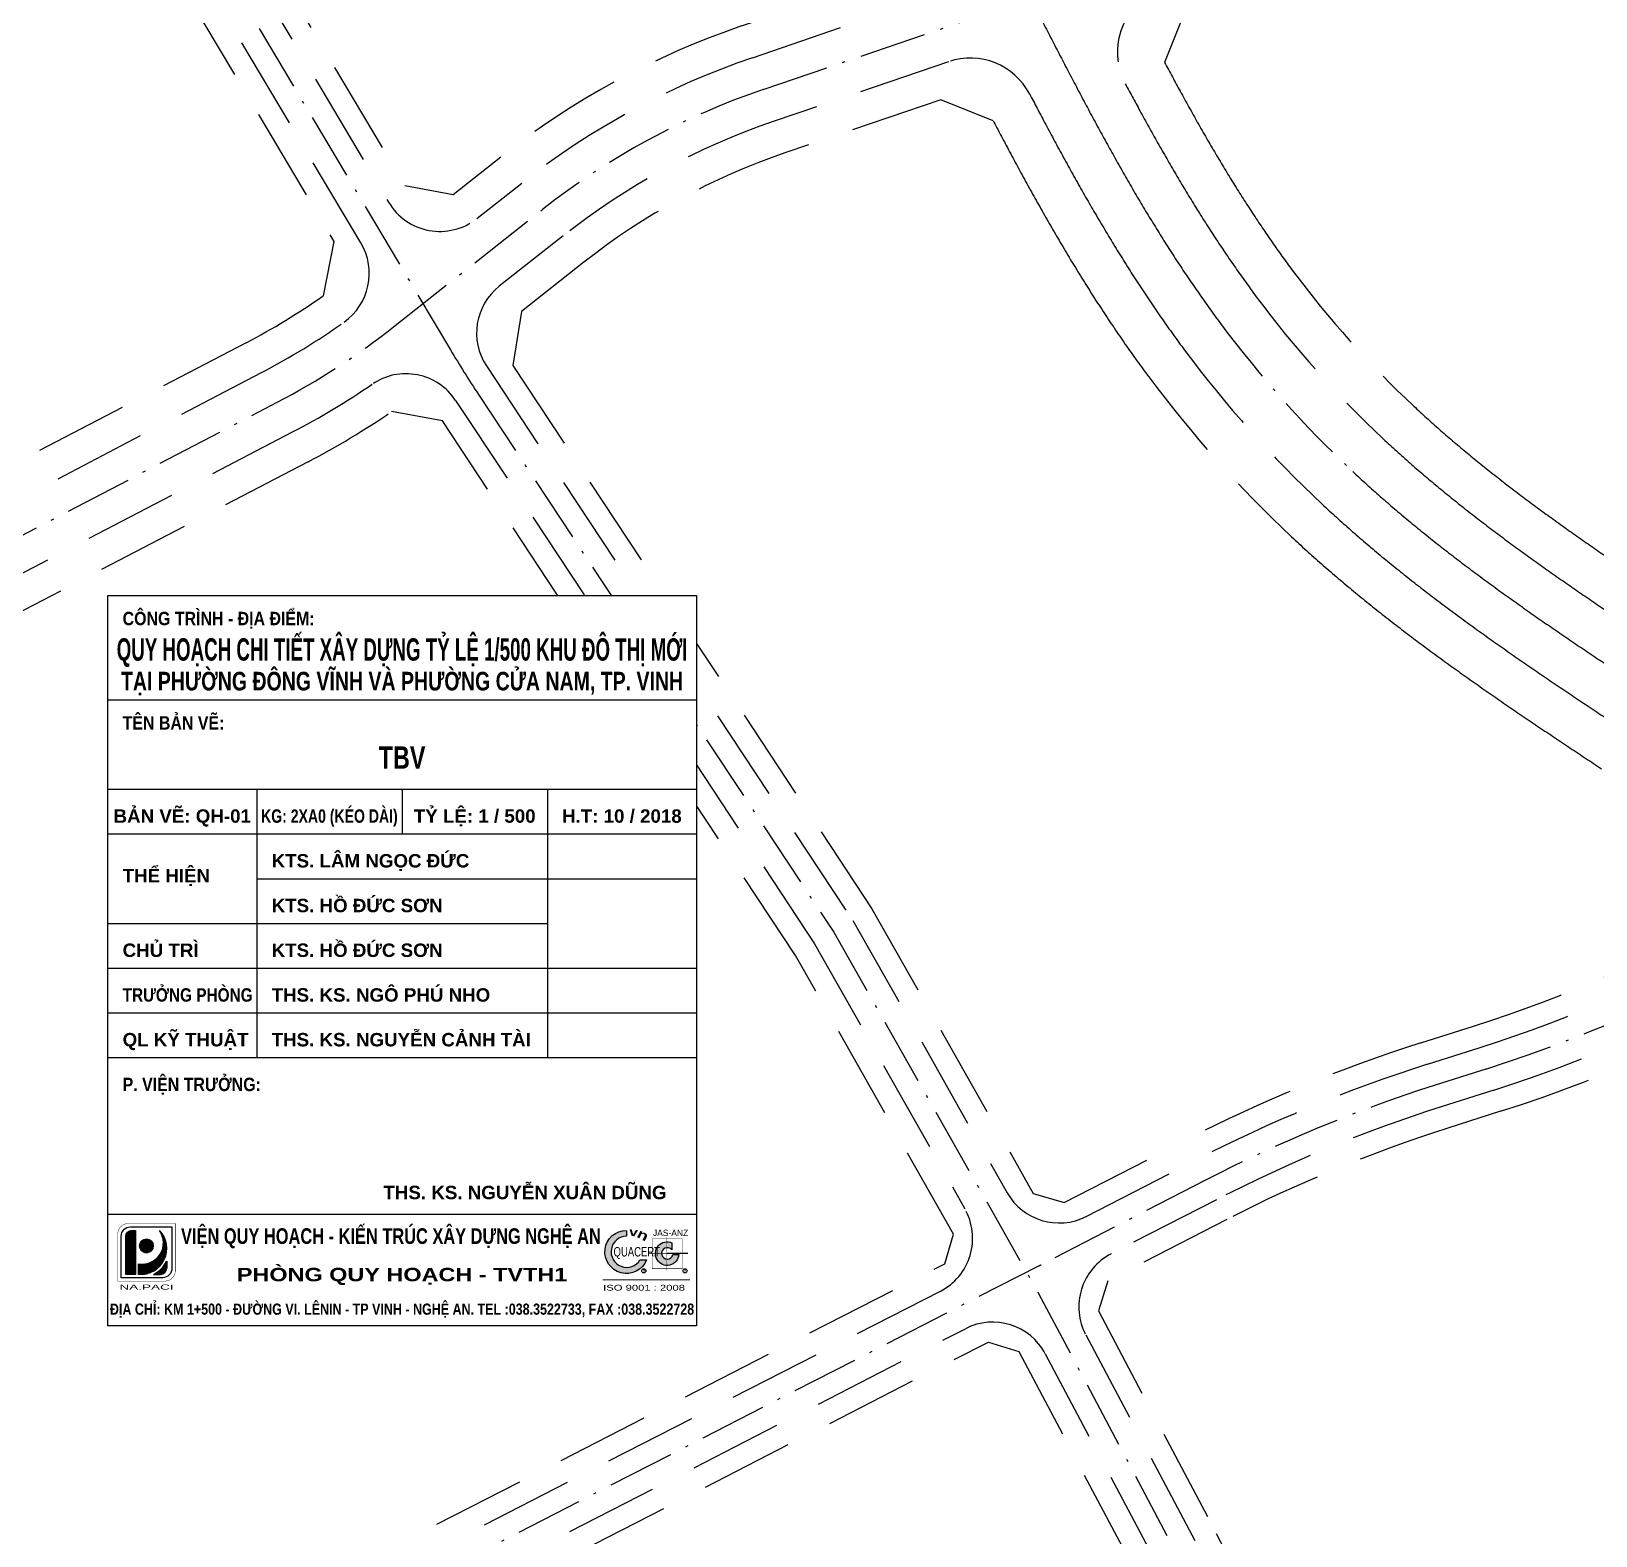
# Model space of a CAD drawing. Header units: metres. Extents: x 566107 to 571261, y 2062953 to 2068466.
# Drawn here: x 569234.2 to 569444.1, y 2065729.3 to 2065931.2 of the extents above; entities that cross this region are included whole.
import ezdxf
from ezdxf.enums import TextEntityAlignment as Align

# ---------------------------------------------------------------- set-up
doc = ezdxf.new("R2010")
doc.units = ezdxf.units.M
for name, pattern in [('ACAD_ISO03W100', [30, 12, -18]), ('ACAD_ISO10W100', [18.5, 12, -3, 0.5, -3]), ('HIDDEN', [0.375, 0.25, -0.125])]:
    doc.linetypes.add(name, pattern=pattern)
for name, color, linetype in [('Khung ban ve', 7, 'CONTINUOUS'), ('KTEN', 7, 'CONTINUOUS'), ('LogDg phu', 7, 'CONTINUOUS'), ('TimDg', 222, 'CONTINUOUS'), ('ViaHeSphu', 32, 'CONTINUOUS')]:
    doc.layers.add(name, color=color, linetype=linetype)
doc.styles.add('ARIALB', font='VHARIALB.TTF', dxfattribs={"width": 0.75})
doc.styles.add('CHU HOA Day', font='VHARIAL.TTF')
doc.styles.add('Lg', font='VHSOUTH.TTF')
doc.styles.add('qucert', font='VHHELS.TTF')
pattern_1 = [(0, (211395.39255, -90336.13277), (1e-16, 0.22355646327), [])]
pattern_2 = [(0, (574248.85178, -244446.57486), (1e-16, 0.22355646), [])]

# ---------------------------------------------------------------- blocks, each defined once
blk = doc.blocks.new('Lo go VQH')
at = {"layer": 'Khung ban ve'}
h = blk.add_hatch(dxfattribs=at)
h.set_pattern_fill('ANSI31', color=96, scale=1.788452, angle=315, style=0)
h.set_pattern_definition(pattern_1)
edge = h.paths.add_edge_path()
edge.add_line((574263.21, -244278.49), (574264.28, -244278.49))
edge.add_line((574264.28, -244278.49), (574264.28, -244291.37))
edge.add_line((574264.28, -244291.37), (574261.42, -244291.37))
edge.add_line((574261.42, -244291.37), (574261.42, -244280.28))
edge.add_arc((574263.21, -244280.28), 1.79, 90, 180, ccw=False)
h = blk.add_hatch(dxfattribs=at)
h.set_pattern_fill('ANSI31', color=96, scale=1.788452, angle=315, style=0)
h.set_pattern_definition(pattern_1)
h.paths.add_polyline_path([(574271.3, -244278.49, -0.666687), (574265.18, -244288.3), (574265.18, -244291.37, 0.69372)])
h = blk.add_hatch(dxfattribs=at)
h.set_pattern_fill('ANSI31', color=1, scale=1.788452, angle=315, style=0)
h.set_pattern_definition(pattern_2)
edge = h.paths.add_edge_path()
edge.add_arc((574267.47, -244283), 2.01, 0, 360)
h = blk.add_hatch(dxfattribs=at)
h.set_pattern_fill('ANSI31', color=96, scale=1.788452, angle=315, style=0)
h.set_pattern_definition(pattern_2)
h.paths.add_polyline_path([(574269.53, -244291.37), (574271.62, -244291.37, 0.414214), (574273.41, -244289.58), (574273.41, -244287.49, -0.167127)])
for p, q in [((574265.18, -244291.37), (574265.18, -244288.3)), ((574273.41, -244287.49), (574273.41, -244289.58)), ((574269.53, -244291.37), (574271.62, -244291.37))]:
    blk.add_line(p, q, dxfattribs=at)
at = {"layer": 'Khung ban ve', "color": 8, "const_width": 0.119}
blk.add_lwpolyline([(574272.88, -244293.34), (574259.06, -244293.34), (574259.06, -244279.52, -0.414214), (574262.13, -244276.45), (574275.95, -244276.45), (574275.95, -244290.27, -0.414214)], format="xyb", close=True, dxfattribs=at)
at = {"layer": 'Khung ban ve'}
for points in [[(574272.24, -244292.35), (574260.05, -244292.35), (574260.05, -244280.16, -0.414214), (574262.76, -244277.45), (574274.95, -244277.45), (574274.95, -244289.64, -0.414214)], [(574263.21, -244278.49), (574264.28, -244278.49), (574264.28, -244291.37), (574261.42, -244291.37), (574261.42, -244280.28, -0.414214)]]:
    blk.add_lwpolyline(points, format="xyb", close=True, dxfattribs=at)
blk.add_circle((574267.47, -244283), 2.01, dxfattribs=at)
for centre, radius, start, end in [((574266.19, -244282.12), 6.26, 260.6525, 35.416), ((574265.83, -244283.78), 7.61, 265.0753, 44.0745), ((574265.83, -244283.78), 8.44, 296.002, 333.9538), ((574271.62, -244289.58), 1.79, 270, 0)]:
    blk.add_arc(centre, radius, start, end, dxfattribs=at)
at = {"layer": 'Khung ban ve', "color": 7, "linetype": 'Continuous', "style": 'CHU HOA Day', "width": 1.896357}
blk.add_text('na.paci', height=1.5, dxfattribs=at).set_placement((574259.55, -244295.86), (574275.44, -244295.86), align=Align.FIT)
blk = doc.blocks.new('Iso2')
at = {"layer": 'Khung ban ve'}
for points in [[(22.9, 39.9), (22.9, 45.4, 1.897254), (41.8, 17.4), (35.6, 17.4, -1.704346)], [(72.5, 22.4), (66.8, 22.4, -4.571524), (65.8, 26.8), (65.8, 33.6, 3.106454)]]:
    blk.add_hatch(color=152, dxfattribs=at).paths.add_polyline_path(points)
at = {"layer": 'Khung ban ve', "color": 152}
for points in [[(22.9, 45.4), (22.9, 39.9, 1.704346), (35.6, 17.4), (41.8, 17.4, -1.897254), (22.9, 45.4), (22.9, 39.9)], [(65.8, 33.6), (65.8, 26.8, 4.571524), (66.8, 22.4), (72.5, 22.4, -3.106454), (65.8, 33.6, 0.207194)]]:
    blk.add_lwpolyline(points, format="xyb", dxfattribs=at)
at = {"layer": 'Khung ban ve', "color": 130, "linetype": 'ACAD_ISO03W100', "ltscale": 0.0001, "const_width": 0.5}
blk.add_lwpolyline([(47.1, 9), (76, 9), (76, 37.4), (47.1, 37.4)], close=True, dxfattribs=at)
for points in [[(61.1, 38.7), (61.1, 7.5)], [(43.7, 23.3), (61.1, 23.3)]]:
    blk.add_lwpolyline(points, dxfattribs=at)
at = {"layer": 'Khung ban ve', "color": 32, "const_width": 1}
blk.add_lwpolyline([(61.1, 23.6), (81.2, 23.6)], dxfattribs=at)
at = {"layer": 'Khung ban ve', "color": 130, "const_width": 1}
blk.add_lwpolyline([(83, -1.6), (0.1, -1.6)], dxfattribs=at)
at = {"layer": 'Khung ban ve', "color": 152}
for centre in [(39.2, 7), (78.3, 7)]:
    blk.add_circle(centre, 1.99, dxfattribs=at)
at = {"layer": 'Khung ban ve', "color": 152, "style": 'qucert', "width": 0.75}
blk.add_text('quacert', height=9, dxfattribs=at).set_placement((10.5, 20.6))
at = {"layer": 'Khung ban ve', "style": 'Lg', "width": 1.45}
blk.add_text('iso 9001 : 2008 ', height=5.5, dxfattribs=at).set_placement((0.6, -11.8))
at = {"layer": 'Khung ban ve', "color": 152, "width": 6, "attachment_point": 1, "style": 'qucert'}
for s, insert, char_height, rotation in [('{\\f.VnBahamasB|b1|i0|c0|p34;\\W1.4;\\T1.35;v}', (25.7, 48.3), 8, 354.0977), ('{\\f.VnBahamasB|b1|i0|c0|p34;\\W1.4;n}', (36, 47.4), 9, 332.2217)]:
    blk.add_mtext(s, dxfattribs=dict(at, insert=insert, char_height=char_height, rotation=rotation))
at = {"layer": 'Khung ban ve', "color": 152, "attachment_point": 1, "style": 'qucert'}
for s, insert, char_height, width in [('\\pt12.6;jas-anz', (47.9, 46), 6, 28.865), ('\\pt12.6;{\\f.VnArialH|b1|i0|c0|p34;r}', (38.5, 8), 1.89, 1.603), ('\\pt12.6;{\\f.VnArialH|b1|i0|c0|p34;r}', (77.6, 8), 1.89, 1.603)]:
    blk.add_mtext(s, dxfattribs=dict(at, insert=insert, char_height=char_height, width=width))
blk = doc.blocks.new('khungten-EuS2')
at = {"color": 5}
blk.add_wipeout([(-79, 98), (0, 98), (0, 0), (-79, 0)], dxfattribs=at).dxf.layer = 'KTEN'
at = {"layer": 'KTEN'}
blk.add_lwpolyline([(0, 0), (-79, 0), (-79, 98), (0, 98)], close=True, dxfattribs=at)
at = {"layer": 'KTEN', "color": 32, "flags": 128}
for points in [[(-79, 84), (0, 84)], [(-79, 72), (0, 72)], [(-59, 72), (-59, 36)], [(-39.5, 72), (-39.5, 66)], [(-20, 72), (-20, 36)], [(-79, 66), (0, 66)], [(-59, 60), (0, 60)], [(-79, 54), (-20, 54)], [(-79, 48), (0, 48)], [(-79, 42), (0, 42)], [(-79, 36), (0, 36)], [(-79, 15), (0, 15)]]:
    blk.add_lwpolyline(points, dxfattribs=at)
at = {"layer": 'Khung ban ve'}
for name, p, xscale, yscale, zscale in [('Lo go VQH', (-262628.89, 111696.93), 0.4572000000625849, 0.4571999998297542, 0.4571999999939421), ('Iso2', (-12.6, 6.4), 0.1413914271397516, 0.1413914272561669, 0.1413914271104056)]:
    blk.add_blockref(name, p, dxfattribs=dict(at, xscale=xscale, yscale=yscale, zscale=zscale))
at = {"layer": 'Khung ban ve', "linetype": 'Continuous', "ltscale": 15, "style": 'ARIALB', "width": 0.75}
blk.add_text('viÖn quy ho¹ch - kiÕn tróc x©y dùng nghÖ an', height=2.1, dxfattribs=at).set_placement((-40.99, 11), align=Align.CENTER)
at = {"layer": 'Khung ban ve', "linetype": 'Continuous', "ltscale": 15, "style": 'ARIALB', "width": 1.25}
blk.add_text('phßng quy ho¹ch - tvth1', height=1.8, rotation=360, dxfattribs=at).set_placement((-39.5, 5.99), align=Align.CENTER)
at = {"layer": 'Khung ban ve', "color": 7, "linetype": 'Continuous', "ltscale": 15, "style": 'ARIALB', "width": 0.8}
blk.add_text('§Þa chØ: km 1+500 - ®\xadêng vi. lªnin - tp vinh - nghÖ an. Tel :038.3522733, Fax :038.3522728', height=1.5, dxfattribs=at).set_placement((-39.5, 1.5), align=Align.CENTER)
at = {"layer": 'KTEN', "style": 'ARIALB'}
for s, width, p in [('c«ng tr×nh - ®Þa ®iÓm:', 0.85, (-77, 94)), ('tªn b¶n vÏ:', 0.85, (-77, 80)), ('tr\xadëng phßng', 0.82, (-77, 43.5)), ('p. viÖn tr\xadëng:', 0.85, (-77, 31.5))]:
    blk.add_text(s, height=1.8, rotation=360, dxfattribs=dict(at, width=width)).set_placement(p)
for s, p in [('b¶n vÏ: Qh-01', (-69, 67.5)), ('tû lÖ: 1 / 500', (-29.75, 67.5)), ('h.t: 10 / 2018', (-10, 67.5))]:
    blk.add_text(s, height=1.8, rotation=360, dxfattribs=at).set_placement(p, align=Align.CENTER)
at = {"layer": 'KTEN', "style": 'ARIALB', "width": 0.75}
blk.add_text('KG: 2xa0 (kÐo dµi)', height=1.8, rotation=360, dxfattribs=at).set_placement((-49.25, 67.5), align=Align.CENTER)
at = {"layer": 'KTEN', "style": 'ARIALB'}
for s, p in [('KTS. l©m ngäc ®øc', (-57, 61.5)), ('thÓ hiÖn', (-77, 59.5)), ('kts. hå ®øc s¬n', (-57, 55.5)), ('chñ tr×', (-77, 49.5)), ('kts. hå ®øc s¬n', (-57, 49.5)), ('ths. KS. ng« phó nho', (-57, 43.5)), ('QL Kü THUËT', (-77, 37.5)), ('ths. KS. nguyÔn c¶nh tµi', (-57, 37.5)), ('ths. ks. nguyÔn xu©n dòng', (-42, 17))]:
    blk.add_text(s, height=1.8, rotation=360, dxfattribs=at).set_placement(p)
at = {"layer": 'KTEN', "color": 5, "style": 'ARIALB', "width": 0.75}
for tag, height, p in [('CT', 3, (-39.5, 89.25)), ('DD', 2.5, (-39.5, 85.25)), ('TBV', 3, (-39.5, 74.75))]:
    blk.add_attdef(tag, text='', height=height, dxfattribs=at).set_placement(p, align=Align.CENTER)

msp = doc.modelspace()

# ---------------------------------------------------------------- linework, layer by layer
at = {"layer": 'LogDg phu', "linetype": 'HIDDEN', "ltscale": 50}
for points in [[(569642.589, 2065728.179, 0.2388537), (569645.598, 2065732.69), (569677.778, 2066001.135), (569687.282, 2066083.669, 0.6329421), (569678.075, 2066089.401), (569617.972, 2066050.731, 0.0420432), (569609.988, 2066044.589), (569596.479, 2066032.259, -0.0435113), (569580.403, 2066019.966), (569561.296, 2066007.831), (569523.191, 2065985.996, -0.0558198), (569481.423, 2065967.901), (569437.85, 2065954.551), (569386.029, 2065936.893, 0.4622806), (569380.989, 2065924.141)], [(569187.888, 2065845.137), (569265.072, 2065885.401, 0.0340067), (569276.142, 2065892.17, 0.3910181), (569278.389, 2065902.788), (569248.023, 2065953.796), (569220.832, 2065995.981, 0.3850223), (569210.472, 2065998.773), (569127.816, 2065956.593, 0.3955307), (569124.108, 2065946.295), (569167.934, 2065844.81, 0.4146159), (569178.46, 2065840.642, 0.0179511), (569187.888, 2065845.137)], [(569368.159, 2065922.745, 0.3700741), (569357.279, 2065927.096), (569333.852, 2065919.113, 0.084944), (569305.548, 2065903.728), (569296.971, 2065896.969, 0.3900123), (569295.249, 2065886.274), (569344.411, 2065811.896), (569365.132, 2065775.358, 0.4022329), (569375.748, 2065772.189), (569390.482, 2065779.763, -0.0414623), (569421.543, 2065792.601), (569428.611, 2065794.857, 0.0498846), (569464.592, 2065810.442, 0.5541046)], [(569380.989, 2065924.141, 0.0026167), (569383.09, 2065920.248, 0.00375), (569385.477, 2065915.958, 0.0045834), (569387.925, 2065911.725, 0.0054167), (569390.447, 2065907.559, 0.0062501), (569393.055, 2065903.469, 0.0070835), (569395.759, 2065899.468, 0.0080557), (569398.57, 2065895.567, 0.0444812), (569415.609, 2065876.501, 0.0080557), (569419.17, 2065873.273, 0.0070835), (569422.846, 2065870.136, 0.0062501), (569426.617, 2065867.088, 0.0054167), (569430.475, 2065864.116, 0.0045834), (569434.408, 2065861.21, 0.00375), (569438.405, 2065858.358, 0.0029167), (569442.456, 2065855.548, 0.0020833), (569446.551, 2065852.767, 0.00125)], [(569448.204, 2065837.242, -0.0002778), (569444.032, 2065840.014, -0.00125), (569439.852, 2065842.811, -0.0020833), (569435.674, 2065845.648, -0.0029167), (569431.508, 2065848.537, -0.00375), (569427.365, 2065851.494, -0.0045834), (569423.255, 2065854.531, -0.0054167), (569419.191, 2065857.662, -0.0062501), (569415.186, 2065860.899, -0.0070835), (569411.255, 2065864.254, -0.0080557), (569407.407, 2065867.742, -0.0444812), (569388.948, 2065888.396, -0.0080557), (569385.913, 2065892.608, -0.0070835), (569383.018, 2065896.891, -0.0062501), (569380.249, 2065901.234, -0.0054167), (569377.593, 2065905.622, -0.0045834), (569375.034, 2065910.046, -0.00375), (569372.56, 2065914.494, -0.0029167), (569370.155, 2065918.957, -0.0017664), (569368.159, 2065922.745)], [(569192.05, 2065837.157), (569269.235, 2065877.421, 0.02985), (569279.924, 2065883.836, -0.4189481), (569291.116, 2065881.645), (569339.292, 2065808.759), (569359.458, 2065773.199, -0.4266655), (569356.148, 2065762.133), (569239.828, 2065702.526, -0.4336485), (569227.461, 2065706.968), (569177.846, 2065821.859, -0.4138732), (569182.01, 2065832.371, 0.018004), (569192.05, 2065837.157)], [(569475.859, 2065810.116, -0.0618517), (569430.436, 2065789.141), (569423.368, 2065786.885, 0.0414623), (569393.225, 2065774.427), (569379.096, 2065767.164, 0.4180618), (569375.686, 2065756.298), (569390.591, 2065728.215, -0.1104115)], [(569239.684, 2065695.71), (569359.529, 2065757.124, -0.4100112), (569370.244, 2065753.755), (569385.291, 2065725.402, -0.1104115), (569390.028, 2065708.151), (569392.387, 2065659.103, 0.1710194), (569407.18, 2065622.787), (569434.648, 2065591.819, -0.4190907), (569433.872, 2065580.438), (569415.544, 2065564.718, -0.086546), (569387.336, 2065547.951), (569378.35, 2065544.531, -0.0395534), (569363.871, 2065540.296), (569304.576, 2065527.936, -0.3768487), (569287.348, 2065537.693), (569235.776, 2065685.963, -0.3741157), (569239.684, 2065695.71)]]:
    msp.add_lwpolyline(points, format="xyb", dxfattribs=at)
msp.add_lwpolyline([(569330.949, 2065927.632), (569350.608, 2065934.331, 0.4574583), (569355.713, 2065946.956), (569308.177, 2066039.668, 0.413652), (569297.422, 2066043.144), (569230.167, 2066008.823, 0.44402), (569227.08, 2065997.363), (569253.124, 2065956.957), (569282.126, 2065908.24, 0.4529497), (569293.952, 2065906.048), (569299.977, 2065910.797, -0.084944)], format="xyb", close=True, dxfattribs=at)
at = {"layer": 'TimDg', "linetype": 'ACAD_ISO10W100', "ltscale": 0.75}
for points in [[(569171.52, 2066319.349), (569368.542, 2065935.086, 0.0002778), (569370.826, 2065930.638, 0.00125), (569373.125, 2065926.197, 0.0020833), (569375.453, 2065921.772, 0.0029167), (569377.825, 2065917.371, 0.00375), (569380.256, 2065913.002, 0.0045834), (569382.759, 2065908.673, 0.0054167), (569385.348, 2065904.396, 0.0062501), (569388.036, 2065900.18, 0.0070835), (569390.836, 2065896.038, 0.0080557), (569393.759, 2065891.981, 0.0444812), (569411.508, 2065872.121, 0.0080557), (569415.213, 2065868.763, 0.0070835), (569419.016, 2065865.518, 0.0062501), (569422.904, 2065862.375, 0.0054167), (569426.865, 2065859.323, 0.0045834), (569430.886, 2065856.352, 0.00375), (569434.956, 2065853.447, 0.0029167), (569439.065, 2065850.598, 0.0020833), (569443.201, 2065847.789, 0.00125), (569447.357, 2065845.009, 0.0002778)], [(569143.746, 2066144.844), (569195.667, 2066042.078, 0.0261851), (569203.47, 2066028.454), (569250.574, 2065955.376), (569290.431, 2065888.423, 0.0117733), (569294.186, 2065882.441), (569341.851, 2065810.327), (569369.353, 2065761.832), (569387.941, 2065726.808, -0.1104115), (569393.024, 2065708.295), (569395.383, 2065659.248, 0.1710194), (569409.424, 2065624.778), (569455.268, 2065573.092), (569487.481, 2065537.611, -0.1050919), (569496.694, 2065521.806), (569504.482, 2065498.172, 0.0647225), (569510.73, 2065485.157), (569522.615, 2065466.892), (569556.529, 2065426.674, -0.0487727), (569561.387, 2065419.621), (569601.852, 2065346.533)], [(568224.63, 2065550.435), (568690.681, 2065689.412), (569163.457, 2065830.394, 0.0477913), (569189.969, 2065841.147), (569267.153, 2065881.411, 0.0466729), (569282.795, 2065891.528), (569302.762, 2065907.262, -0.084944), (569332.401, 2065923.373), (569436.465, 2065958.834), (569480.105, 2065972.204, 0.0558198), (569520.953, 2065989.9), (569558.97, 2066011.684), (569577.99, 2066023.765, 0.0435113), (569593.446, 2066035.583), (569606.642, 2066047.627, -0.03515), (569617.36, 2066055.688), (569692.659, 2066104.135)], [(569484.544, 2065818.822), (569471.842, 2065811.175, -0.0582732), (569429.523, 2065791.999), (569422.456, 2065789.743, 0.0414623), (569391.853, 2065777.095), (569369.676, 2065765.695, -0.0003121), (569369.343, 2065765.524), (569217.244, 2065687.582, -0.0314349), (569182.693, 2065672.536), (568915.33, 2065575.591)]]:
    msp.add_lwpolyline(points, format="xyb", dxfattribs=at)
at = {"layer": 'ViaHeSphu', "linetype": 'HIDDEN', "ltscale": 50}
for points in [[(569347.917, 2065938.168), (569350.368, 2065944.23), (569303.296, 2066036.038), (569296.561, 2066038.214), (569229.822, 2066004.156), (569228.775, 2066000.271), (569255.675, 2065958.537), (569284.287, 2065910.474), (569290.772, 2065909.272), (569297.192, 2065914.331, -0.084944), (569329.498, 2065931.892), (569347.917, 2065938.168)], [(569482.741, 2065963.598), (569439.235, 2065950.269), (569388.665, 2065933.037), (569386.264, 2065927.001, 0.0026429), (569388.355, 2065923.126, 0.00375), (569390.698, 2065918.914, 0.0045834), (569393.091, 2065914.776, 0.0054167), (569395.546, 2065910.721, 0.0062501), (569398.073, 2065906.758, 0.0070835), (569400.682, 2065902.898, 0.0080557), (569403.381, 2065899.152, 0.0444812), (569419.71, 2065880.881, 0.0080557), (569423.128, 2065877.782, 0.0070835), (569426.675, 2065874.755, 0.0062501), (569430.331, 2065871.801, 0.0054167), (569434.085, 2065868.908, 0.0045834), (569437.929, 2065866.067, 0.00375), (569441.853, 2065863.268, 0.0029167), (569445.846, 2065860.498, 0.0020833)], [(569444.886, 2065832.243, -0.0002778), (569440.708, 2065835.019, -0.00125), (569436.503, 2065837.833, -0.0020833), (569432.283, 2065840.698, -0.0029167), (569428.06, 2065843.627, -0.00375), (569423.843, 2065846.636, -0.0045834), (569419.645, 2065849.738, -0.0054167), (569415.478, 2065852.949, -0.0062501), (569411.357, 2065856.28, -0.0070835), (569407.297, 2065859.744, -0.0080557), (569403.307, 2065863.362, -0.0444812), (569384.137, 2065884.811, -0.0080557), (569380.99, 2065889.178, -0.0070835), (569378, 2065893.602, -0.0062501), (569375.15, 2065898.071, -0.0054167), (569372.426, 2065902.571, -0.0045834), (569369.813, 2065907.089, -0.00375), (569367.295, 2065911.616, -0.0029167), (569364.856, 2065916.141, -0.0013943), (569363.263, 2065919.159), (569356.223, 2065921.982), (569335.304, 2065914.854, 0.084944), (569308.333, 2065900.193), (569299.972, 2065893.605), (569298.802, 2065886.339), (569346.97, 2065813.465), (569368.628, 2065775.273), (569372.776, 2065774.035), (569389.11, 2065782.431, -0.0414623), (569420.631, 2065795.458), (569427.699, 2065797.715, 0.0513164), (569464.099, 2065813.604)], [(569564.988, 2065697.287), (569517.877, 2065762.583, 0.0002778), (569514.959, 2065766.623, 0.00125), (569512.053, 2065770.618, 0.0020833), (569509.145, 2065774.561, 0.0029167), (569506.221, 2065778.443, 0.00375), (569503.27, 2065782.254, 0.0045834), (569500.281, 2065785.984, 0.0054167), (569497.243, 2065789.623, 0.0062501), (569494.148, 2065793.16, 0.0070835), (569490.985, 2065796.586, 0.0080557), (569487.755, 2065799.88, 0.006646), (569485.111, 2065802.422, 0.0066218), (569482.306, 2065804.979), (569474.254, 2065805.626, -0.0573038), (569431.348, 2065786.284), (569424.28, 2065784.027, 0.0414623), (569394.596, 2065771.758), (569378.629, 2065763.551), (569377.368, 2065759.53), (569393.241, 2065729.621, -0.1104115), (569399.018, 2065708.584)], [(569376.749, 2065548.737, -0.0395534), (569362.952, 2065544.701), (569299.523, 2065531.48), (569292.986, 2065535.182), (569239.514, 2065688.914), (569241.198, 2065693.116), (569362.613, 2065755.334), (569366.69, 2065754.052), (569382.641, 2065723.996, -0.1104115), (569387.031, 2065708.007), (569389.39, 2065658.959, 0.1710194), (569404.935, 2065620.796), (569431.464, 2065590.888), (569430.987, 2065583.892), (569412.614, 2065568.133, -0.086546), (569385.735, 2065552.157), (569376.749, 2065548.737)]]:
    msp.add_lwpolyline(points, format="xyb", dxfattribs=at)
for points in [[(569245.473, 2065952.215), (569274.781, 2065902.983), (569273.333, 2065895.695, -0.0333119), (569262.991, 2065889.391), (569185.806, 2065849.127, -0.0152994), (569178.039, 2065845.372), (569171.455, 2065848.007), (569128.722, 2065946.962), (569131.193, 2065953.825), (569213.734, 2065995.947), (569218.032, 2065994.789)], [(569232.111, 2065707.549), (569238.544, 2065705.239), (569356.752, 2065765.814), (569357.942, 2065769.792), (569336.733, 2065807.19), (569289.331, 2065878.906), (569282.515, 2065880.157, -0.0299887), (569271.316, 2065873.431), (569194.132, 2065833.168, -0.0156384), (569185.176, 2065828.846), (569182.558, 2065822.297)]]:
    msp.add_lwpolyline(points, format="xyb", close=True, dxfattribs=at)

# ---------------------------------------------------------------- next in the draw order: block references
at = {"layer": 'Khung ban ve'}
ref = msp.add_blockref('khungten-EuS2', (569323.423, 2065757.495), dxfattribs=at)
ref.add_attrib('CT', 'quy ho¹ch chi tiÕt x©y dùng tû lÖ 1/500 khu ®« thÞ míi', dxfattribs={"layer": 'KTEN', "color": 5, "height": 3, "style": 'ARIALB', "width": 0.6}).set_placement((569283.923, 2065846.745), align=Align.CENTER)
ref.add_attrib('DD', 't¹i ph\xadêng ®«ng vÜnh vµ ph\xadêng cöa nam, tp. vinh', dxfattribs={"layer": 'KTEN', "color": 5, "height": 2.5, "style": 'ARIALB', "width": 0.75}).set_placement((569283.923, 2065842.745), align=Align.CENTER)
ref.add_attrib('TBV', 'tbv', dxfattribs={"layer": 'KTEN', "color": 5, "height": 3, "style": 'ARIALB', "width": 0.75}).set_placement((569283.923, 2065832.245), align=Align.CENTER)

doc.saveas('drawing.dxf')
